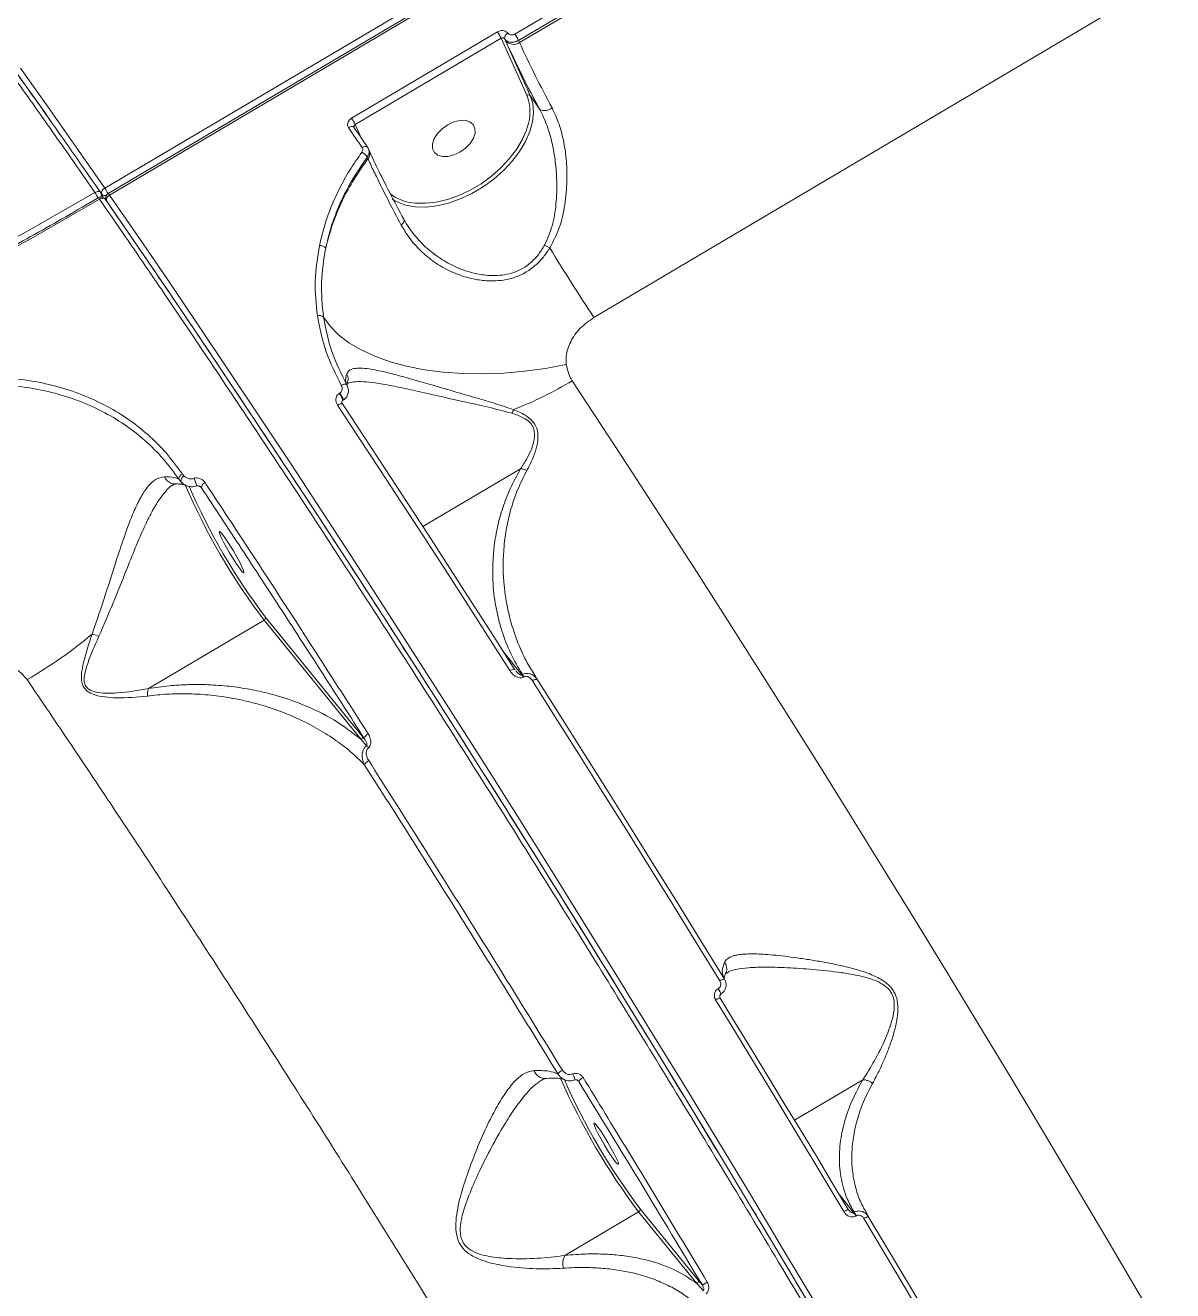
# Model space of a CAD drawing. Header units: millimetres. Extents: x -8607 to 7621, y -5747 to 4382.
# Drawn here: x 4028.6 to 4244.5, y 276.6 to 514.7 of the extents above; entities that cross this region are included whole.
import ezdxf

# ---------------------------------------------------------------- set-up
doc = ezdxf.new("R2010")
doc.units = ezdxf.units.MM
doc.layers.add('DIKOM_ОБЪЕКТ', color=7, linetype='Continuous')

msp = doc.modelspace()

# ---------------------------------------------------------------- linework, layer by layer
at = {"layer": 'DIKOM_ОБЪЕКТ', "color": 7, "linetype": 'Continuous', "lineweight": 15}
for p, q in [((4043.582, 484.021), (4458.451, 729.523)), ((4459.093, 728.521), (4044.224, 483.018)), ((4459.346, 728.231), (4044.477, 482.728)), ((4435.601, 637.238), (4135.593, 459.705)), ((4120.724, 513.021), (4191.869, 555.122)), ((4192.554, 553.932), (4121.409, 511.831)), ((4121.579, 511.454), (4192.724, 553.555)), ((4090.01, 497.191), (4117.439, 513.423)), ((4118.127, 512.229), (4090.697, 495.998)), ((4122.948, 501.51), (4118.127, 512.229)), ((4118.792, 512.129), (4118.972, 511.729)), ((4118.972, 511.729), (4123.6, 501.441)), ((4121.409, 511.831), (4121.579, 511.454)), ((4125.407, 498.829), (4123.6, 501.441)), ((4090.506, 495.39), (4090.475, 495.446)), ((4090.697, 495.998), (4091.865, 493.401)), ((4093.339, 491.09), (4093.187, 491.428)), ((4093.086, 489.578), (4092.944, 489.893)), ((4042.983, 482.94), (4042.859, 483.12)), ((4043.238, 482.284), (4042.889, 483.059)), ((4043.285, 482.269), (4042.983, 482.94)), ((4043.691, 481.929), (4043.726, 481.867)), ((4087.69, 445.426), (4087.765, 445.47)), ((4088.358, 444.11), (4088.383, 444.102)), ((4088.383, 444.102), (4088.458, 444.146)), ((4121.775, 431.208), (4103.418, 420.345)), ((4057.909, 428.756), (4057.485, 429.307)), ((4058.176, 430.244), (4058.465, 429.898)), ((4060.922, 428.02), (4060.914, 428.035)), ((4061.752, 427.668), (4061.324, 427.977)), ((4051.823, 389.899), (4073.537, 402.749)), ((4091.789, 380.308), (4073.537, 402.749)), ((4073.767, 403.384), (4092.018, 380.943)), ((4118.603, 396.765), (4122.032, 392.453)), ((4122.032, 392.453), (4122.137, 392.515)), ((4122.422, 392.103), (4122.317, 392.041)), ((4124.516, 392.281), (4124.704, 391.967)), ((4092.018, 380.943), (4092.383, 380.494)), ((4160.493, 336.357), (4160.268, 336.223)), ((4158.936, 333.417), (4158.964, 333.434)), ((4159.46, 332.36), (4159.488, 332.377)), ((4132.031, 316.247), (4132.014, 316.259)), ((4132.725, 315.979), (4132.349, 316.251)), ((4186.171, 316.269), (4173.326, 308.668)), ((4181.836, 294.545), (4184.429, 291.291)), ((4130.102, 283.218), (4143.999, 291.441)), ((4154.966, 277.956), (4143.999, 291.441)), ((4144.228, 292.075), (4155.196, 278.59)), ((4184.429, 291.291), (4184.518, 291.343)), ((4184.952, 290.689), (4184.864, 290.637)), ((4186.974, 290.991), (4187.189, 290.58)), ((4155.196, 278.59), (4155.985, 277.617))]:
    msp.add_line(p, q, dxfattribs=at)
at = {"layer": 'DIKOM_ОБЪЕКТ', "color": 7, "linetype": 'Continuous', "lineweight": 15, "flags": 128}
for points in [[(4033.184, 496.971), (4032.334, 498.177), (4027.157, 505.476)], [(4027.718, 506.61), (4032.907, 499.294), (4038.197, 491.762), (4043.582, 484.021)], [(4123.6, 501.441), (4124.074, 499.941), (4124.222, 498.288), (4124.04, 496.519), (4123.533, 494.672), (4122.711, 492.79), (4121.592, 490.914), (4120.203, 489.086), (4118.574, 487.347), (4116.741, 485.737), (4114.745, 484.289), (4112.631, 483.039), (4110.446, 482.012), (4108.24, 481.232), (4106.06, 480.717), (4103.956, 480.478), (4101.975, 480.52), (4100.161, 480.842), (4098.555, 481.438), (4097.641, 481.964)], [(4090.475, 495.446), (4090.443, 495.487), (4090.349, 495.561), (4090.228, 495.609), (4090.085, 495.628), (4089.926, 495.619), (4089.755, 495.582), (4089.581, 495.518), (4089.409, 495.43)], [(4091.985, 491.657), (4091.662, 492.131), (4091.339, 492.604), (4091.017, 493.077), (4090.694, 493.548), (4090.373, 494.02), (4090.051, 494.49), (4089.73, 494.96), (4089.409, 495.43)], [(4090.506, 495.39), (4090.826, 494.922), (4091.147, 494.453), (4091.467, 493.984), (4091.789, 493.514), (4092.11, 493.043), (4092.432, 492.571), (4092.753, 492.099), (4093.076, 491.627)], [(4101.486, 481.28), (4101.979, 481.222), (4103.9, 481.182), (4105.94, 481.414), (4108.053, 481.913), (4110.193, 482.669), (4112.312, 483.665), (4114.362, 484.878), (4116.297, 486.281), (4118.074, 487.843), (4119.654, 489.529), (4121.002, 491.302), (4122.086, 493.121), (4122.883, 494.946), (4123.051, 495.449)], [(4108.076, 495.967), (4107.037, 495.219), (4106.175, 494.324), (4105.561, 493.354), (4105.244, 492.386), (4105.251, 491.501), (4105.58, 490.768), (4106.206, 490.249), (4107.076, 489.984), (4108.122, 489.995), (4109.257, 490.282), (4110.391, 490.821), (4111.431, 491.568), (4112.293, 492.463), (4112.907, 493.434), (4113.223, 494.401), (4113.216, 495.287), (4112.887, 496.019), (4112.262, 496.539), (4111.391, 496.804), (4110.345, 496.792), (4109.21, 496.505), (4108.076, 495.967)], [(4093.076, 491.627), (4093.014, 491.722), (4092.921, 491.794), (4092.801, 491.84), (4092.659, 491.858), (4092.5, 491.848), (4092.33, 491.81), (4092.156, 491.746), (4091.985, 491.657)], [(4041.719, 483.223), (4041.891, 483.31), (4042.067, 483.373), (4042.239, 483.407), (4042.401, 483.413), (4042.546, 483.389), (4042.67, 483.337), (4042.767, 483.258), (4042.799, 483.218)], [(3745.3, 402.263), (3760.124, 402.476), (3774.937, 403.061), (3789.731, 404.02), (3804.494, 405.352), (3819.218, 407.055), (3833.894, 409.129), (3848.51, 411.572), (3863.058, 414.383), (3877.528, 417.56), (3891.911, 421.1), (3906.198, 425.002), (3920.378, 429.263), (3934.442, 433.88), (3948.383, 438.85), (3962.189, 444.17), (3975.853, 449.836), (3989.364, 455.844), (4002.716, 462.192), (4015.898, 468.873), (4028.902, 475.885), (4041.719, 483.223)], [(4042.613, 481.931), (4029.757, 474.571), (4016.714, 467.538), (4003.492, 460.836), (3990.101, 454.47), (3976.548, 448.443), (3962.843, 442.76), (3948.995, 437.424), (3935.013, 432.439), (3920.906, 427.808), (3906.683, 423.534), (3892.354, 419.621), (3877.927, 416.07), (3863.413, 412.883), (3848.821, 410.064), (3834.161, 407.613), (3819.441, 405.533), (3804.673, 403.825), (3789.865, 402.489), (3775.027, 401.527), (3760.168, 400.94), (3745.3, 400.727)], [(4042.613, 481.931), (4042.785, 482.019), (4042.961, 482.081), (4043.132, 482.116), (4043.294, 482.122), (4043.439, 482.098), (4043.563, 482.047), (4043.66, 481.968), (4043.691, 481.929)], [(4176.603, 273.213), (4170.374, 283.641), (4164.129, 294.035), (4157.872, 304.385), (4151.61, 314.684), (4145.348, 324.922), (4139.09, 335.091), (4132.843, 345.182), (4126.611, 355.187), (4120.4, 365.097), (4114.215, 374.904), (4108.061, 384.6), (4101.943, 394.176), (4095.867, 403.624), (4089.837, 412.938), (4083.859, 422.107), (4077.938, 431.126), (4072.078, 439.986), (4066.285, 448.68), (4060.563, 457.201), (4054.918, 465.541), (4049.354, 473.693), (4043.876, 481.65)], [(4044.477, 482.728), (4049.968, 474.751), (4055.546, 466.58), (4061.204, 458.22), (4066.94, 449.679), (4072.746, 440.964), (4078.62, 432.083), (4084.556, 423.043), (4090.548, 413.851), (4096.592, 404.516), (4102.683, 395.044), (4108.815, 385.445), (4114.984, 375.727), (4121.184, 365.896), (4127.41, 355.962), (4133.657, 345.934), (4139.919, 335.819), (4146.191, 325.625), (4152.468, 315.363), (4158.745, 305.04), (4165.017, 294.664), (4171.277, 284.246), (4177.521, 273.793)], [(4099.347, 477.079), (4099.516, 477.243), (4099.658, 477.406), (4099.77, 477.565), (4099.849, 477.716), (4099.895, 477.856), (4099.905, 477.983), (4099.881, 478.094), (4099.821, 478.188)], [(4084.72, 459.779), (4085.954, 458.045), (4087.552, 456.425), (4089.5, 454.934), (4091.778, 453.586), (4094.364, 452.396), (4097.231, 451.375), (4100.353, 450.532), (4103.698, 449.878), (4107.232, 449.417), (4110.922, 449.154), (4114.73, 449.092), (4118.62, 449.232), (4122.552, 449.572), (4126.488, 450.109), (4130.389, 450.837)], [(4131.512, 447.772), (4137.16, 439.199), (4142.866, 430.47), (4148.627, 421.593), (4154.437, 412.578), (4160.289, 403.432), (4166.179, 394.164), (4172.102, 384.782), (4178.051, 375.296), (4184.022, 365.713), (4190.008, 356.043), (4196.004, 346.296), (4202.005, 336.479), (4208.004, 326.603), (4213.997, 316.675), (4219.978, 306.707), (4225.941, 296.706), (4231.881, 286.682), (4237.791, 276.645), (4243.668, 266.604)], [(4089.108, 447.006), (4089.046, 447.078), (4088.957, 447.13), (4088.841, 447.16), (4088.705, 447.168), (4088.553, 447.153), (4088.389, 447.115), (4088.221, 447.057), (4088.052, 446.979)], [(4087.358, 443.223), (4087.529, 443.313), (4087.7, 443.382), (4087.865, 443.428), (4088.018, 443.447), (4088.152, 443.441), (4088.262, 443.408), (4088.345, 443.351), (4088.397, 443.271)], [(4119.773, 393.257), (4115.646, 399.719), (4111.538, 406.125), (4107.449, 412.47), (4103.382, 418.754), (4099.338, 424.974), (4095.318, 431.127), (4091.324, 437.211), (4087.358, 443.223)], [(4088.397, 443.271), (4092.354, 437.272), (4096.338, 431.203), (4100.348, 425.065), (4104.383, 418.86), (4108.44, 412.591), (4112.519, 406.26), (4116.617, 399.87), (4120.734, 393.423)], [(4065.116, 419.339), (4065.209, 418.965), (4065.484, 418.314), (4065.916, 417.438), (4066.47, 416.408), (4067.103, 415.308), (4067.763, 414.227), (4068.396, 413.252), (4068.951, 412.463), (4069.383, 411.922), (4069.657, 411.675), (4069.751, 411.741), (4069.657, 412.115), (4069.383, 412.766), (4068.951, 413.642), (4068.396, 414.672), (4067.763, 415.772), (4067.103, 416.853), (4066.47, 417.828), (4065.916, 418.617), (4065.484, 419.158), (4065.209, 419.405), (4065.116, 419.339)], [(4120.734, 393.423), (4120.697, 393.48), (4120.629, 393.515), (4120.532, 393.527), (4120.409, 393.516), (4120.267, 393.481), (4120.109, 393.425), (4119.942, 393.35), (4119.773, 393.257)], [(4124.959, 391.54), (4124.914, 391.585), (4124.841, 391.611), (4124.743, 391.616), (4124.622, 391.599), (4124.484, 391.562), (4124.332, 391.505), (4124.173, 391.431), (4124.012, 391.343)], [(4159.276, 334.881), (4154.839, 342.094), (4150.406, 349.268), (4145.98, 356.401), (4141.562, 363.49), (4137.155, 370.531), (4132.759, 377.523), (4128.378, 384.461), (4124.012, 391.343)], [(4124.959, 391.54), (4129.315, 384.673), (4133.687, 377.75), (4138.073, 370.774), (4142.471, 363.748), (4146.879, 356.675), (4151.295, 349.558), (4155.718, 342.399), (4160.145, 335.203)], [(4159.349, 331.618), (4159.331, 331.646), (4159.28, 331.653), (4159.198, 331.64), (4159.09, 331.606), (4158.958, 331.553), (4158.809, 331.483), (4158.648, 331.399), (4158.48, 331.304)], [(4182.624, 291.469), (4179.613, 296.487), (4176.599, 301.495), (4173.582, 306.494), (4170.563, 311.482), (4167.543, 316.458), (4164.522, 321.421), (4161.501, 326.37), (4158.48, 331.304)], [(4159.349, 331.618), (4162.363, 326.695), (4165.377, 321.758), (4168.391, 316.807), (4171.403, 311.843), (4174.415, 306.867), (4177.425, 301.88), (4180.432, 296.883), (4183.436, 291.877)], [(4135.577, 308.03), (4135.671, 307.657), (4135.945, 307.005), (4136.377, 306.129), (4136.932, 305.1), (4137.565, 304), (4138.224, 302.919), (4138.857, 301.944), (4139.412, 301.154), (4139.844, 300.614), (4140.118, 300.367), (4140.212, 300.433), (4140.118, 300.806), (4139.844, 301.458), (4139.412, 302.333), (4138.857, 303.363), (4138.224, 304.463), (4137.565, 305.544), (4136.932, 306.519), (4136.377, 307.309), (4135.945, 307.849), (4135.671, 308.096), (4135.577, 308.03)], [(4187.189, 290.58), (4192.818, 281.147), (4198.43, 271.694), (4204.019, 262.227), (4209.583, 252.753), (4215.117, 243.279), (4220.618, 233.81), (4226.081, 224.354), (4231.504, 214.917)], [(4230.793, 214.329), (4225.358, 223.787), (4219.882, 233.264), (4214.369, 242.754), (4208.823, 252.249), (4203.247, 261.744), (4197.645, 271.232), (4192.021, 280.706), (4186.379, 290.16)]]:
    msp.add_lwpolyline(points, dxfattribs=at)
at = {"layer": 'DIKOM_ОБЪЕКТ', "color": 7, "linetype": 'Continuous', "lineweight": 15}
for centre, radius, start, end in [((4109.907, 508.289), 9.115, 25.61102, 34.28054), ((4119.789, 512.253), 1.004, 112.18419, 187.10548), ((4113.189, 507.891), 9.117, 25.61141, 34.24906), ((4120.431, 513.06), 1.975, 222.38528, 305.56126), ((4318.927, 603.418), 219.974, 204.63371, 208.38936), ((4312.012, 598.777), 209.5, 204.63371, 208.38936), ((4123.235, 501.108), 0.494, 42.38528, 125.56126), ((4114.923, 498.342), 8.627, 340.40456, 21.53787), ((4126.285, 500.845), 2.199, 246.46248, 310.30823), ((4082.478, 492.058), 9.115, 25.61102, 34.28054), ((4090.972, 488.646), 2.333, 32.3117, 65.87343), ((4091.967, 490.543), 1.477, 319.23546, 21.7646), ((4043.966, 483.102), 0.996, 112.65867, 189.34122), ((4035.504, 478.511), 9.778, 27.31691, 34.29444), ((4033.597, 477.706), 9.819, 27.20189, 34.18481), ((4042.869, 481.36), 1, 105.27627, 120.51749), ((4041.919, 481.583), 0.777, 26.63406, 55.29942), ((4042.869, 481.36), 1, 34.67051, 105.27627), ((4041.977, 482.648), 1, 24.22821, 34.71027), ((4042.207, 482.788), 0.734, 324.04351, 21.67412), ((4043.658, 483.493), 0.872, 219.31958, 283.3597), ((4044.733, 482.158), 1, 120.61533, 204.21783), ((4044.86, 481.808), 0.997, 112.60063, 189.08763), ((4043.874, 482.458), 0.66, 24.11737, 58.04567), ((4102.37, 489.471), 8.239, 231.46453, 263.84113), ((4084.006, 471.81), 1.458, 39.59826, 91.61903), ((4121.353, 462.836), 11.6, 59.17379, 64.69793), ((4448.371, 667.066), 375.271, 211.17649, 213.54293), ((4083.94, 458.967), 1.127, 46.13068, 109.60221), ((4092.84, 512.792), 75.651, 291.40893, 300.74316), ((4084.318, 442.817), 4.263, 17.54036, 37.72687), ((4084.393, 442.862), 4.263, 17.54036, 37.72687), ((4130.195, 437.753), 10.775, 154.68396, 158.60619), ((4058.629, 429.186), 1.15, 113.20394, 173.9601), ((4059.073, 428.896), 1.172, 121.24607, 186.86251), ((4059.683, 430.293), 2.347, 220.91747, 247.695), ((4032.002, 417.435), 30.797, 20.10356, 22.8929), ((4062.813, 427.647), 1.062, 110.90669, 178.88669), ((4169.679, 475.702), 120.687, 203.15787, 217.19148), ((4168.353, 474.984), 118.63, 203.36068, 217.12505), ((4073.308, 403.191), 0.498, 297.41345, 22.80667), ((3988.822, 461.983), 81.04, 299.69266, 310.25915), ((4035.126, 379.949), 21.082, 69.62157, 73.27247), ((4117.935, 389.313), 5.162, 31.90673, 37.46593), ((4118.04, 389.375), 5.162, 31.90673, 37.46593), ((4091.56, 380.75), 0.498, 297.41356, 22.80558), ((4093.577, 380.204), 1.229, 111.07424, 166.33303), ((4090.678, 376.647), 3.26, 39.96501, 49.10333), ((4093.764, 375.053), 1.387, 113.16655, 160.77079), ((4156.4, 331.503), 3.177, 15.65963, 37.05566), ((4156.444, 331.528), 3.16, 15.58413, 37.10001), ((4160.145, 333.868), 1.335, 89.99356, 130.61587), ((4130.638, 316.033), 2.276, 115.61233, 143.2722), ((4127.537, 315.325), 4.587, 11.59079, 26.4843), ((4134.437, 314.774), 2.094, 114.45324, 144.85909), ((4243.914, 366.807), 125.153, 203.75423, 217.02706), ((4240.203, 364.569), 120.277, 203.59701, 217.06529), ((4143.769, 291.883), 0.498, 297.41345, 22.80667), ((4184.56, 288.684), 3.391, 109.34142, 124.80622), ((4179.102, 287.279), 6.669, 30.22715, 36.98134), ((4179.19, 287.332), 6.669, 30.22715, 36.98134), ((4188.588, 286.896), 3.94, 110.79518, 124.0871), ((4154.737, 278.397), 0.498, 297.41356, 22.80558), ((4159.329, 273.642), 5.195, 118.07802, 130.07221)]:
    msp.add_arc(centre, radius, start, end, dxfattribs=at)
for points, knots in [([(4041.719, 483.223), (4039.691, 486.142), (4035.096, 492.755), (4028.131, 502.63), (4020.824, 512.85), (4013.723, 522.624), (4006.796, 531.997), (4000.072, 540.926), (3993.561, 549.392), (3987.316, 557.32), (3981.431, 564.597), (3975.91, 571.221), (3970.746, 577.212), (3965.878, 582.64), (3961.289, 587.521), (3957.002, 591.824), (3953.028, 595.529), (3949.403, 598.599), (3946.181, 600.988), (3943.352, 602.721), (3940.922, 603.795), (3939.006, 604.278), (3938.064, 604.123), (3937.674, 604.059)], [0, 0, 0, 0, 0.0379671, 0.086011, 0.1341373, 0.1825144, 0.2309756, 0.2804033, 0.3299208, 0.3797115, 0.4295941, 0.477638, 0.5257643, 0.5741413, 0.6226026, 0.6720303, 0.7215478, 0.7713385, 0.8212211, 0.8692644, 0.9173902, 0.9657666, 1, 1, 1, 1]), ([(3951.869, 597.27), (3951.871, 597.269), (3953.32, 596.167), (3956.801, 592.93), (3962.334, 587.503), (3968.536, 580.858), (3975.28, 573.202), (3982.117, 565.048), (3988.912, 556.639), (3995.551, 548.19), (4002.511, 539.111), (4009.861, 529.311), (4017.601, 518.778), (4025.733, 507.5), (4034.123, 495.677), (4039.931, 487.328), (4042.834, 483.156)], [0, 0, 0, 0, 0.0000867, 0.0864429, 0.1729373, 0.2594317, 0.3457879, 0.4318727, 0.5016269, 0.5714531, 0.6412794, 0.7110335, 0.7832351, 0.8555168, 0.9277984, 1, 1, 1, 1]), ([(4117.439, 513.423), (4117.537, 513.474), (4117.784, 513.603), (4118.227, 513.698), (4118.709, 513.665), (4119.136, 513.496), (4119.318, 513.287), (4119.41, 513.183)], [0, 0, 0, 0, 0.1406201, 0.3550994, 0.5698681, 0.7848826, 1, 1, 1, 1]), ([(4118.792, 512.129), (4118.761, 512.166), (4118.698, 512.24), (4118.553, 512.303), (4118.391, 512.318), (4118.242, 512.289), (4118.159, 512.246), (4118.127, 512.229)], [0, 0, 0, 0, 0.2154741, 0.4306477, 0.6453485, 0.8595852, 1, 1, 1, 1]), ([(4121.409, 511.831), (4121.279, 511.763), (4120.95, 511.591), (4120.36, 511.463), (4119.721, 511.502), (4119.154, 511.72), (4118.913, 511.993), (4118.792, 512.129)], [0, 0, 0, 0, 0.1407273, 0.3554498, 0.5702908, 0.7851571, 1, 1, 1, 1]), ([(4119.41, 513.183), (4119.471, 513.113), (4119.592, 512.974), (4119.877, 512.861), (4120.199, 512.839), (4120.494, 512.901), (4120.659, 512.987), (4120.724, 513.021)], [0, 0, 0, 0, 0.2151387, 0.4301737, 0.6449794, 0.8594762, 1, 1, 1, 1]), ([(4126.311, 473.323), (4126.833, 474.505), (4127.923, 476.973), (4128.531, 481.122), (4128.669, 485.175), (4128.379, 489.005), (4127.775, 492.466), (4126.842, 495.831), (4125.89, 497.82), (4125.407, 498.829)], [0, 0, 0, 0, 0.1463761, 0.3054972, 0.4689915, 0.6008956, 0.7350963, 0.8657016, 1, 1, 1, 1]), ([(4127.708, 499.168), (4128.181, 498.153), (4129.129, 496.121), (4129.986, 492.668), (4130.468, 489.079), (4130.57, 485.132), (4130.196, 480.918), (4129.259, 476.592), (4127.936, 474.032), (4127.297, 472.797)], [0, 0, 0, 0, 0.1316586, 0.2634888, 0.3951402, 0.5268756, 0.688298, 0.8495356, 1, 1, 1, 1]), ([(4089.409, 495.43), (4089.364, 495.508), (4089.253, 495.703), (4089.214, 496.076), (4089.331, 496.502), (4089.599, 496.902), (4089.873, 497.095), (4090.01, 497.191)], [0, 0, 0, 0, 0.1418471, 0.3567284, 0.5713333, 0.7857186, 1, 1, 1, 1]), ([(4090.697, 495.998), (4090.652, 495.965), (4090.561, 495.9), (4090.473, 495.763), (4090.437, 495.617), (4090.446, 495.506), (4090.474, 495.454), (4090.479, 495.445)], [0, 0, 0, 0, 0.23554021, 0.47131891, 0.70755883, 0.94435302, 1, 1, 1, 1]), ([(4083.965, 473.267), (4084.247, 474.473), (4084.809, 476.881), (4086.08, 480.441), (4087.67, 483.958), (4089.59, 487.43), (4091.146, 489.658), (4091.926, 490.775)], [0, 0, 0, 0, 0.1978344, 0.3948167, 0.593168, 0.7958375, 1, 1, 1, 1]), ([(4091.926, 490.775), (4091.98, 490.865), (4092.087, 491.044), (4092.115, 491.335), (4092.06, 491.538), (4091.998, 491.636), (4091.985, 491.657)], [0, 0, 0, 0, 0.30569252, 0.61161328, 0.91802261, 1, 1, 1, 1]), ([(4093.173, 491.423), (4093.226, 491.282), (4093.341, 490.972), (4093.266, 490.422), (4093.052, 490.07), (4092.944, 489.893)], [0, 0, 0, 0, 0.2967827, 0.6483244, 1, 1, 1, 1]), ([(4093.076, 491.627), (4093.104, 491.587), (4093.149, 491.525), (4093.167, 491.451), (4093.173, 491.423)], [0, 0, 0, 0, 0.6310128, 1, 1, 1, 1]), ([(4093.229, 491.285), (4093.482, 490.729), (4093.99, 489.615), (4095.229, 487.027), (4097.078, 483.325), (4098.898, 479.917), (4099.821, 478.188)], [0, 0, 0, 0, 0.1531199, 0.3071268, 0.6485468, 1, 1, 1, 1]), ([(4092.944, 489.893), (4091.508, 487.75), (4089.334, 484.507), (4087.254, 479.876), (4085.968, 476.324), (4085.406, 473.921), (4085.129, 472.739)], [0, 0, 0, 0, 0.3951692, 0.5979227, 0.8021689, 1, 1, 1, 1]), ([(4085.129, 472.739), (4085.526, 474.25), (4086.324, 477.289), (4088.179, 481.633), (4090.398, 485.766), (4092.187, 488.303), (4093.086, 489.578)], [0, 0, 0, 0, 0.2598499, 0.5228404, 0.7602266, 1, 1, 1, 1]), ([(4099.347, 477.079), (4098.496, 478.683), (4096.768, 481.938), (4095.089, 485.31), (4094.035, 487.514), (4093.514, 488.632), (4093.213, 489.298), (4093.086, 489.578)], [0, 0, 0, 0, 0.3414674, 0.6929352, 0.8053024, 0.9180193, 1, 1, 1, 1]), ([(4042.361, 482.221), (4040.32, 481.028), (4034.399, 477.567), (4024.474, 472.042), (4012.541, 465.739), (4000.46, 459.715), (3988.241, 453.969), (3975.889, 448.506), (3963.41, 443.328), (3950.813, 438.439), (3938.102, 433.84), (3925.287, 429.534), (3912.373, 425.524), (3899.367, 421.811), (3886.278, 418.399), (3873.11, 415.288), (3859.873, 412.48), (3846.573, 409.978), (3833.217, 407.781), (3819.813, 405.892), (3806.368, 404.311), (3792.889, 403.04), (3779.383, 402.078), (3765.858, 401.431), (3754.494, 401.135), (3747.64, 401.099), (3745.299, 401.087)], [0, 0, 0, 0, 0.0228183, 0.0662121, 0.1096067, 0.1530012, 0.1963957, 0.2397902, 0.2831846, 0.326579, 0.3699734, 0.4133678, 0.4567621, 0.5001564, 0.5435507, 0.586945, 0.6303392, 0.6737335, 0.7171277, 0.7605219, 0.8039161, 0.8473103, 0.8907045, 0.9340987, 0.9774928, 1, 1, 1, 1]), ([(4366.638, -112.152), (4366.609, -111.312), (4366.534, -109.106), (4365.893, -104.69), (4364.62, -98.86), (4362.82, -92.291), (4360.625, -85.303), (4358.035, -77.805), (4355.136, -69.97), (4351.632, -61.002), (4347.439, -50.781), (4342.55, -39.378), (4337.296, -27.552), (4331.891, -15.739), (4326.248, -3.708), (4320.481, 8.331), (4314.004, 21.6), (4306.755, 36.173), (4298.81, 51.85), (4290.691, 67.604), (4282.687, 82.909), (4274.627, 98.116), (4266.642, 113.003), (4258.041, 128.857), (4248.803, 145.69), (4239.078, 163.198), (4229.4, 180.43), (4220.081, 196.851), (4210.895, 212.883), (4201.967, 228.323), (4192.249, 244.982), (4181.733, 262.834), (4170.62, 281.497), (4159.748, 299.566), (4149.445, 316.52), (4139.443, 332.821), (4129.861, 348.291), (4119.732, 364.494), (4109.086, 381.345), (4098.159, 398.439), (4087.655, 414.681), (4077.868, 429.637), (4068.52, 443.755), (4059.713, 456.9), (4051.047, 469.689), (4045.461, 477.797), (4042.613, 481.931)], [0, 0, 0, 0, 0.0156509, 0.0410528, 0.0664547, 0.0899044, 0.1133542, 0.1348277, 0.1563011, 0.1771003, 0.2025022, 0.227904, 0.2513538, 0.2748036, 0.2962771, 0.3177505, 0.3385497, 0.3639515, 0.3893534, 0.4128032, 0.436253, 0.4577264, 0.4791999, 0.4999991, 0.5244807, 0.5489623, 0.5715463, 0.5941304, 0.614795, 0.6354597, 0.6554668, 0.6808687, 0.7062706, 0.7297205, 0.7531703, 0.7746438, 0.7961173, 0.8169165, 0.8423185, 0.8677204, 0.8911702, 0.9146201, 0.9360936, 0.9575671, 0.9783663, 1, 1, 1, 1]), ([(4043.726, 481.867), (4046.567, 477.742), (4052.933, 468.502), (4063.171, 453.363), (4074.389, 436.534), (4085.872, 419.059), (4097.557, 401.036), (4109.392, 382.544), (4121.342, 363.637), (4133.388, 344.34), (4145.509, 324.691), (4157.667, 304.755), (4169.804, 284.625), (4181.864, 264.395), (4193.662, 244.375), (4205.18, 224.603), (4216.411, 205.105), (4227.467, 185.689), (4238.303, 166.438), (4248.87, 147.437), (4259.266, 128.503), (4269.456, 109.686), (4279.413, 91.028), (4288.984, 72.818), (4298.123, 55.139), (4306.788, 38.074), (4314.948, 21.683), (4322.578, 6.007), (4329.677, -8.942), (4336.226, -23.125), (4342.197, -36.477), (4347.56, -48.934), (4351.994, -59.72), (4355.615, -69), (4358.555, -76.973), (4361.065, -84.28), (4363.18, -91.012), (4364.804, -97.009), (4365.737, -100.829), (4365.989, -102.409), (4365.995, -102.451)], [0, 0, 0, 0, 0.0226412, 0.0507262, 0.0788997, 0.1071183, 0.1353369, 0.1635104, 0.1915954, 0.2196804, 0.2478539, 0.2760725, 0.3042911, 0.3324646, 0.3605496, 0.3875994, 0.4147283, 0.4418974, 0.4690665, 0.4961954, 0.5232452, 0.5513301, 0.5795036, 0.6077221, 0.6359406, 0.6641141, 0.692199, 0.7202839, 0.7484574, 0.7766759, 0.8048944, 0.8330679, 0.8611528, 0.8839097, 0.9066901, 0.9294705, 0.9522274, 0.9757827, 0.9993641, 1, 1, 1, 1]), ([(4127.297, 472.797), (4126.906, 472.207), (4126.115, 471.015), (4124.626, 469.478), (4122.884, 468.199), (4120.422, 467.037), (4117.485, 466.493), (4114.31, 466.636), (4111.305, 467.273), (4108.213, 468.484), (4105.213, 470.289), (4102.569, 472.565), (4100.63, 474.869), (4099.699, 476.472), (4099.347, 477.079)], [0, 0, 0, 0, 0.0603688, 0.1220455, 0.1825855, 0.245203, 0.3548646, 0.4358129, 0.5191047, 0.6213418, 0.7266004, 0.8297211, 0.9355795, 1, 1, 1, 1]), ([(4101.036, 476.299), (4100.679, 476.781), (4100.246, 477.366), (4099.94, 478.018), (4099.886, 478.133)], [0, 0, 0, 0, 0.8239124, 1, 1, 1, 1]), ([(4100.907, 476.43), (4101.582, 475.549), (4102.947, 473.763), (4105.519, 471.539), (4108.422, 469.692), (4111.362, 468.438), (4114.259, 467.718), (4117.261, 467.469), (4119.992, 467.893), (4122.207, 468.889), (4123.289, 469.658), (4124.31, 470.565), (4125.273, 471.611), (4125.962, 472.747), (4126.311, 473.323)], [0, 0, 0, 0, 0.1122619, 0.2273709, 0.3385145, 0.4525809, 0.5394165, 0.6284779, 0.7436393, 0.8022175, 0.8629122, 0.871644, 0.9349414, 1, 1, 1, 1]), ([(4083.562, 460.028), (4083.339, 462.197), (4082.888, 466.586), (4083.603, 471.023), (4083.965, 473.267)], [0, 0, 0, 0, 0.49417114, 1, 1, 1, 1]), ([(4085.129, 472.739), (4084.779, 470.593), (4084.069, 466.251), (4084.502, 461.953), (4084.72, 459.779)], [0, 0, 0, 0, 0.4941653, 1, 1, 1, 1]), ([(4088.052, 446.979), (4087.012, 449.038), (4084.904, 453.208), (4084.013, 457.736), (4083.562, 460.028)], [0, 0, 0, 0, 0.4937919, 1, 1, 1, 1]), ([(4084.72, 459.779), (4085.147, 457.59), (4086.01, 453.157), (4088.067, 449.074), (4089.108, 447.006)], [0, 0, 0, 0, 0.4937368, 1, 1, 1, 1]), ([(4135.593, 459.705), (4134.685, 459.07), (4132.887, 457.813), (4131.09, 455.217), (4130.301, 452.798), (4130.366, 451.353), (4130.389, 450.837)], [0, 0, 0, 0, 0.2885643, 0.5716288, 0.8470383, 1, 1, 1, 1]), ([(4089.079, 449.083), (4089.209, 449.313), (4089.474, 449.779), (4090.376, 450.118), (4091.645, 450.214), (4093.346, 450.053), (4095.477, 449.649), (4098.126, 448.998), (4101.238, 448.134), (4104.935, 447.054), (4109.093, 445.83), (4113.227, 444.623), (4117.067, 443.513), (4119.32, 442.747), (4120.454, 442.361)], [0, 0, 0, 0, 0.0668895, 0.1355745, 0.2055398, 0.2771148, 0.3560569, 0.436729, 0.5280166, 0.6212586, 0.7279987, 0.8370993, 0.9179829, 1, 1, 1, 1]), ([(4130.389, 450.837), (4130.585, 449.951), (4130.801, 448.972), (4131.351, 448.022), (4131.457, 447.858), (4131.512, 447.772)], [0, 0, 0, 0, 0.8217569, 0.9078664, 1, 1, 1, 1]), ([(4010.95, 447.649), (4013.153, 447.951), (4017.215, 448.507), (4023.097, 448.524), (4028.523, 448.045), (4033.768, 447.022), (4038.762, 445.454), (4043.456, 443.372), (4047.81, 440.794), (4051.744, 437.718), (4055.274, 434.23), (4057.21, 431.571), (4058.176, 430.244)], [0, 0, 0, 0, 0.1166812, 0.2150846, 0.3137979, 0.4122009, 0.510061, 0.6082268, 0.7060845, 0.8039539, 0.9021323, 1, 1, 1, 1]), ([(4089.108, 447.006), (4089, 447.295), (4088.782, 447.875), (4088.979, 448.679), (4089.079, 449.083)], [0, 0, 0, 0, 0.4973177, 1, 1, 1, 1]), ([(4120.162, 441.684), (4118.696, 442.068), (4115.729, 442.845), (4111.132, 443.838), (4106.501, 444.892), (4102.19, 445.874), (4098.335, 446.714), (4095.231, 447.296), (4092.673, 447.624), (4090.828, 447.651), (4089.601, 447.485), (4089.185, 447.202), (4089.035, 447.1)], [0, 0, 0, 0, 0.1145466, 0.2317418, 0.3553897, 0.4817915, 0.5895533, 0.6999753, 0.7894289, 0.8811963, 0.9571135, 1, 1, 1, 1]), ([(4089.251, 447.533), (4089.298, 447.714), (4089.399, 448.105), (4089.299, 448.624), (4089.158, 448.946), (4089.091, 449.062), (4089.079, 449.083)], [0, 0, 0, 0, 0.3493166, 0.754366, 0.9549513, 1, 1, 1, 1]), ([(4057.485, 429.307), (4056.54, 430.606), (4054.646, 433.206), (4051.189, 436.617), (4047.336, 439.625), (4043.071, 442.144), (4038.471, 444.177), (4033.577, 445.706), (4028.435, 446.703), (4023.115, 447.166), (4017.348, 447.142), (4013.366, 446.594), (4011.205, 446.296)], [0, 0, 0, 0, 0.0977724, 0.195857, 0.2936314, 0.3914579, 0.4895939, 0.587424, 0.6858965, 0.7846799, 0.8831543, 1, 1, 1, 1]), ([(4087.358, 443.223), (4087.271, 443.382), (4087.081, 443.725), (4087.01, 444.29), (4087.125, 444.795), (4087.354, 445.181), (4087.578, 445.344), (4087.69, 445.426)], [0, 0, 0, 0, 0.2267683, 0.4919805, 0.6959522, 0.8477263, 1, 1, 1, 1]), ([(4087.765, 445.47), (4087.818, 445.507), (4087.952, 445.598), (4088.119, 445.825), (4088.233, 446.165), (4088.231, 446.579), (4088.112, 446.845), (4088.052, 446.979)], [0, 0, 0, 0, 0.1033868, 0.26243228, 0.46115393, 0.7282036, 1, 1, 1, 1]), ([(4089.108, 447.006), (4089.213, 446.767), (4089.424, 446.289), (4089.41, 445.496), (4089.141, 444.79), (4088.757, 444.359), (4088.496, 444.194), (4088.433, 444.154)], [0, 0, 0, 0, 0.2421065, 0.4844742, 0.7176348, 0.9313699, 1, 1, 1, 1]), ([(4089.148, 446.936), (4089.15, 446.931), (4089.16, 446.907), (4089.127, 447.047), (4089.222, 447.371), (4089.269, 447.529)], [0, 0, 0, 0, 0.1122862, 0.5656469, 1, 1, 1, 1]), ([(4088.358, 444.11), (4088.34, 444.097), (4088.299, 444.07), (4088.237, 443.994), (4088.188, 443.867), (4088.19, 443.677), (4088.259, 443.467), (4088.352, 443.334), (4088.397, 443.271)], [0, 0, 0, 0, 0.0437279, 0.0954534, 0.2159355, 0.4187993, 0.7240504, 1, 1, 1, 1]), ([(4121.775, 431.208), (4122.205, 431.882), (4122.992, 433.113), (4123.937, 435.073), (4124.461, 436.897), (4124.438, 438.509), (4123.961, 439.46), (4123.308, 440.22), (4122.156, 441.028), (4120.897, 441.442), (4120.162, 441.684)], [0, 0, 0, 0, 0.19206793, 0.35118114, 0.50948954, 0.63443627, 0.71865026, 0.74209221, 0.84959807, 1, 1, 1, 1]), ([(4120.454, 442.361), (4121.213, 442.043), (4122.533, 441.49), (4124.086, 440.268), (4124.968, 438.765), (4125.152, 436.938), (4124.781, 434.992), (4124.033, 432.925), (4123.347, 431.626), (4122.978, 430.928)], [0, 0, 0, 0, 0.1507914, 0.2625455, 0.375833, 0.5043751, 0.6581128, 0.8160036, 1, 1, 1, 1]), ([(4122.137, 392.515), (4121.364, 393.825), (4119.819, 396.444), (4118.171, 400.754), (4117.026, 405.325), (4116.424, 410.644), (4116.601, 415.665), (4117.393, 420.28), (4118.375, 423.847), (4119.739, 427.492), (4121.099, 429.967), (4121.783, 431.211)], [0, 0, 0, 0, 0.1245763, 0.249156, 0.376417, 0.5036648, 0.6677219, 0.7510853, 0.8344262, 0.916783, 1, 1, 1, 1]), ([(4121.783, 431.211), (4121.782, 431.211), (4121.781, 431.211), (4121.778, 431.21), (4121.776, 431.209), (4121.775, 431.208)], [0, 0, 0, 0, 0.2900896, 0.6748987, 1, 1, 1, 1]), ([(4121.783, 431.211), (4121.976, 431.202), (4122.327, 431.185), (4122.743, 431.04), (4122.942, 430.945), (4122.978, 430.928)], [0, 0, 0, 0, 0.4994434, 0.9072949, 1, 1, 1, 1]), ([(4041.194, 400.139), (4041.918, 402.235), (4043.015, 405.407), (4044.382, 409.689), (4045.528, 413.302), (4046.796, 417.23), (4048.123, 420.991), (4049.429, 424.136), (4050.637, 426.463), (4051.86, 428.17), (4053.199, 429.444), (4054.213, 429.636), (4054.788, 429.745)], [0, 0, 0, 0, 0.158902, 0.2405205, 0.3228934, 0.4352741, 0.5505614, 0.6428565, 0.737653, 0.8155016, 0.8955098, 1, 1, 1, 1]), ([(4054.788, 429.745), (4055.42, 429.715), (4056.469, 429.665), (4057.196, 429.409), (4057.485, 429.307)], [0, 0, 0, 0, 0.6025843, 1, 1, 1, 1]), ([(4054.788, 429.745), (4054.807, 429.706), (4054.915, 429.487), (4055.214, 429.06), (4055.792, 428.615), (4056.381, 428.378), (4056.726, 428.409), (4056.815, 428.417)], [0, 0, 0, 0, 0.0490578, 0.2748261, 0.5841695, 0.8935118, 1, 1, 1, 1]), ([(4060.914, 428.035), (4060.745, 427.978), (4060.336, 427.84), (4059.583, 427.84), (4058.682, 428.099), (4058.18, 428.526), (4057.909, 428.756)], [0, 0, 0, 0, 0.1615998, 0.3913493, 0.6724107, 1, 1, 1, 1]), ([(4058.465, 429.898), (4058.642, 429.753), (4058.963, 429.49), (4059.534, 429.314), (4060.011, 429.3), (4060.269, 429.382), (4060.373, 429.415)], [0, 0, 0, 0, 0.3467093, 0.6312456, 0.8513066, 1, 1, 1, 1]), ([(4060.373, 429.415), (4060.419, 429.432), (4060.598, 429.497), (4060.965, 429.536), (4061.482, 429.438), (4062.027, 429.146), (4062.294, 428.814), (4062.434, 428.639)], [0, 0, 0, 0, 0.0579486, 0.2245, 0.4300547, 0.7004928, 1, 1, 1, 1]), ([(4062.434, 428.639), (4062.756, 428.152), (4064.363, 425.72), (4068.565, 419.341), (4075.096, 409.355), (4083.707, 396.079), (4089.761, 386.622), (4093.135, 381.351)], [0, 0, 0, 0, 0.0321573, 0.1607921, 0.4182836, 0.6757752, 1, 1, 1, 1]), ([(4122.978, 430.928), (4122.362, 429.709), (4121.122, 427.256), (4119.928, 423.657), (4119.1, 420.128), (4118.475, 415.512), (4118.466, 410.476), (4119.175, 405.486), (4120.175, 401.532), (4121.429, 398.052), (4122.853, 394.949), (4124.012, 393.09), (4124.516, 392.281)], [0, 0, 0, 0, 0.0821753, 0.1653337, 0.2475836, 0.3302656, 0.4979528, 0.6246327, 0.723556, 0.8227756, 0.9228952, 1, 1, 1, 1]), ([(4056.525, 428.204), (4056.456, 428.181), (4055.954, 428.013), (4055.047, 427.048), (4053.734, 425.412), (4052.38, 423.092), (4050.889, 420.044), (4049.308, 416.352), (4047.391, 411.579), (4045.165, 405.928), (4043.375, 401.803), (4042.467, 399.712)], [0, 0, 0, 0, 0.01312, 0.0961791, 0.1816234, 0.2821326, 0.3853542, 0.5099782, 0.6376829, 0.8162761, 1, 1, 1, 1]), ([(4056.472, 428.209), (4056.545, 428.25), (4056.742, 428.359), (4056.795, 428.37), (4056.867, 428.358), (4056.873, 428.357)], [0, 0, 0, 0, 0.3533635, 0.9446298, 1, 1, 1, 1]), ([(4056.816, 428.374), (4057.1, 428.373), (4057.752, 428.372), (4058.419, 428.255), (4058.645, 428.171), (4058.75, 428.132)], [0, 0, 0, 0, 0.2914094, 0.6689761, 1, 1, 1, 1]), ([(4060.846, 427.975), (4060.854, 427.982), (4060.872, 427.995), (4060.911, 428.016), (4060.96, 428.034), (4061.03, 428.048), (4061.141, 428.049), (4061.324, 428.011), (4061.443, 427.934), (4061.519, 427.885)], [0, 0, 0, 0, 0.0470104, 0.0942669, 0.1525277, 0.2198979, 0.3469955, 0.5811431, 1, 1, 1, 1]), ([(4061.752, 427.668), (4061.692, 427.744), (4061.627, 427.825), (4061.527, 427.882), (4061.52, 427.886)], [0, 0, 0, 0, 0.9290686, 1, 1, 1, 1]), ([(4092.383, 380.494), (4089.794, 384.54), (4084.613, 392.638), (4076.92, 404.53), (4069.281, 416.25), (4064.263, 423.86), (4061.752, 427.668)], [0, 0, 0, 0, 0.2491446, 0.4986289, 0.7491418, 1, 1, 1, 1]), ([(4051.599, 388.478), (4049.648, 388.287), (4047.01, 388.029), (4043.591, 388.254), (4041.723, 388.606), (4040.345, 389.262), (4039.573, 390.102), (4039.161, 391.246), (4039.169, 392.842), (4039.765, 395.875), (4040.594, 398.35), (4041.194, 400.139)], [0, 0, 0, 0, 0.2657862, 0.3593773, 0.4543063, 0.5177528, 0.5632827, 0.6085748, 0.6803153, 0.7688732, 1, 1, 1, 1]), ([(4042.467, 399.712), (4041.711, 398.021), (4040.674, 395.699), (4039.792, 392.843), (4039.623, 391.368), (4039.932, 390.321), (4040.652, 389.599), (4041.997, 389.127), (4043.816, 388.951), (4047.223, 389.093), (4049.889, 389.494), (4051.811, 389.891), (4051.813, 389.891)], [0, 0, 0, 0, 0.2369823, 0.3252742, 0.3938178, 0.4351344, 0.4764545, 0.5364569, 0.6308586, 0.7257813, 0.9996838, 1, 1, 1, 1]), ([(4028.965, 391.584), (4028.346, 392.284), (4027.088, 393.708), (4024.133, 394.808), (4020.825, 395.001), (4018.173, 394.436), (4016.762, 393.836), (4016.406, 393.684)], [0, 0, 0, 0, 0.2187085, 0.4447818, 0.6794098, 0.9191985, 1, 1, 1, 1]), ([(4122.317, 392.041), (4122.228, 391.999), (4122.029, 391.905), (4121.63, 391.885), (4121.14, 392.007), (4120.479, 392.389), (4120.035, 392.858), (4119.802, 393.213), (4119.773, 393.257)], [0, 0, 0, 0, 0.0927889, 0.2061566, 0.3692702, 0.5724216, 0.9471477, 1, 1, 1, 1]), ([(4120.888, 393.246), (4121.006, 393.094), (4121.198, 392.85), (4121.513, 392.594), (4121.736, 392.463), (4121.894, 392.421), (4121.981, 392.43), (4122.015, 392.443), (4122.03, 392.451), (4122.032, 392.453)], [0, 0, 0, 0, 0.4185163, 0.6747888, 0.8505332, 0.9432884, 0.9716833, 0.9955404, 1, 1, 1, 1]), ([(4296.57, -92.172), (4295.92, -89.904), (4294.617, -85.36), (4291.892, -77.339), (4288.603, -68.441), (4284.695, -58.591), (4280.191, -47.837), (4275.783, -37.775), (4271.729, -28.795), (4268.219, -21.174), (4264.51, -13.269), (4260.625, -5.126), (4256.575, 3.23), (4252.362, 11.798), (4247.971, 20.609), (4243.418, 29.63), (4238.714, 38.839), (4233.069, 49.767), (4226.371, 62.563), (4218.602, 77.184), (4210.612, 92.012), (4202.542, 106.797), (4194.333, 121.652), (4186.067, 136.439), (4177.419, 151.739), (4168.391, 167.534), (4159.036, 183.718), (4149.614, 199.837), (4140.283, 215.631), (4130.967, 231.236), (4121.749, 246.52), (4112.263, 262.088), (4102.525, 277.903), (4092.602, 293.836), (4082.776, 309.439), (4073.202, 324.471), (4063.794, 339.075), (4054.627, 353.142), (4045.767, 366.576), (4037.212, 379.403), (4031.716, 387.521), (4028.965, 391.584)], [0, 0, 0, 0, 0.0313442, 0.0627863, 0.0943729, 0.1260597, 0.1578952, 0.1898332, 0.2088969, 0.2279605, 0.2471123, 0.2662641, 0.2851552, 0.3040463, 0.3230231, 0.3419999, 0.3608337, 0.3796886, 0.4078365, 0.436055, 0.4634313, 0.4908725, 0.5172469, 0.5436791, 0.5696677, 0.5978616, 0.6261261, 0.6535469, 0.6810325, 0.7074494, 0.733924, 0.7599541, 0.788218, 0.8165526, 0.8440412, 0.8715946, 0.8980763, 0.9246157, 0.9507092, 0.9753315, 1, 1, 1, 1]), ([(4051.823, 389.899), (4053.115, 390.087), (4055.714, 390.465), (4059.626, 390.673), (4063.581, 390.626), (4067.542, 390.285), (4071.32, 389.692), (4075.82, 388.663), (4081.113, 386.887), (4086.881, 384.1), (4090.147, 381.577), (4091.789, 380.308)], [0, 0, 0, 0, 0.0714156, 0.1435652, 0.2279999, 0.3130472, 0.399603, 0.4865411, 0.6397496, 0.8188719, 1, 1, 1, 1]), ([(4122.137, 392.515), (4122.249, 392.569), (4122.493, 392.688), (4122.954, 392.759), (4123.499, 392.699), (4124.144, 392.424), (4124.641, 392.003), (4124.885, 391.648), (4124.959, 391.54)], [0, 0, 0, 0, 0.11327605, 0.24709034, 0.42039577, 0.60737812, 0.88011832, 1, 1, 1, 1]), ([(4124.012, 391.343), (4123.844, 391.563), (4123.602, 391.879), (4123.154, 392.131), (4122.855, 392.205), (4122.604, 392.19), (4122.478, 392.13), (4122.422, 392.103)], [0, 0, 0, 0, 0.4370879, 0.6288625, 0.7908881, 0.9060631, 1, 1, 1, 1]), ([(4051.599, 388.478), (4051.597, 388.521), (4051.591, 388.792), (4051.622, 389.322), (4051.746, 389.69), (4051.813, 389.891)], [0, 0, 0, 0, 0.0794445, 0.4971824, 1, 1, 1, 1]), ([(4092.455, 375.51), (4091.58, 376.367), (4089.826, 378.083), (4086.769, 380.393), (4083.401, 382.502), (4079.208, 384.62), (4074.901, 386.265), (4070.565, 387.467), (4066.935, 388.213), (4063.064, 388.731), (4059.188, 388.944), (4055.367, 388.894), (4052.859, 388.617), (4051.599, 388.478)], [0, 0, 0, 0, 0.1005799, 0.2015263, 0.3035972, 0.4060557, 0.549024, 0.6277924, 0.7068488, 0.7870185, 0.8677079, 0.9335559, 1, 1, 1, 1]), ([(4051.813, 389.891), (4051.814, 389.892), (4051.815, 389.894), (4051.818, 389.896), (4051.821, 389.898), (4051.823, 389.899)], [0, 0, 0, 0, 0.24108297, 0.56510891, 1, 1, 1, 1]), ([(4093.135, 381.351), (4093.211, 381.222), (4093.45, 380.812), (4093.646, 380.144), (4093.62, 379.477), (4093.46, 379.025), (4093.271, 378.836), (4093.177, 378.741)], [0, 0, 0, 0, 0.1605573, 0.5081498, 0.7318587, 0.8653695, 1, 1, 1, 1]), ([(4092.813, 379.112), (4092.74, 379.198), (4092.399, 379.599), (4092.057, 379.996), (4091.789, 380.308)], [0, 0, 0, 0, 0.214844, 1, 1, 1, 1]), ([(4092.455, 375.51), (4092.368, 375.679), (4092.085, 376.225), (4091.907, 377.142), (4092.052, 378.051), (4092.359, 378.69), (4092.658, 378.968), (4092.813, 379.112)], [0, 0, 0, 0, 0.1440999, 0.4679333, 0.6900787, 0.8402896, 1, 1, 1, 1]), ([(4092.813, 379.112), (4092.828, 379.131), (4092.86, 379.172), (4092.887, 379.277), (4092.883, 379.473), (4092.779, 379.823), (4092.598, 380.179), (4092.435, 380.418), (4092.383, 380.494)], [0, 0, 0, 0, 0.0381921, 0.081859, 0.19204, 0.4180018, 0.8124026, 1, 1, 1, 1]), ([(4093.177, 378.741), (4093.087, 378.651), (4092.906, 378.472), (4092.758, 378.048), (4092.74, 377.432), (4092.929, 376.823), (4093.149, 376.447), (4093.219, 376.328)], [0, 0, 0, 0, 0.1388676, 0.2767759, 0.4965982, 0.8418705, 1, 1, 1, 1]), ([(4093.219, 376.328), (4096.212, 371.619), (4102.204, 362.193), (4111.292, 347.723), (4120.445, 333.034), (4126.583, 323.071), (4129.654, 318.085)], [0, 0, 0, 0, 0.2488775, 0.4981997, 0.7488727, 1, 1, 1, 1]), ([(4128.814, 317.394), (4125.776, 322.324), (4119.696, 332.194), (4110.588, 346.809), (4101.491, 361.294), (4095.469, 370.769), (4092.455, 375.51)], [0, 0, 0, 0, 0.2488778, 0.4982001, 0.7488729, 1, 1, 1, 1]), ([(4160.093, 335.365), (4159.935, 335.703), (4159.602, 336.417), (4159.838, 337.532), (4160.118, 338.237), (4160.163, 338.349)], [0, 0, 0, 0, 0.43216683, 0.90953684, 1, 1, 1, 1]), ([(4160.163, 338.349), (4160.212, 338.444), (4160.311, 338.636), (4160.552, 338.919), (4160.896, 339.193), (4161.381, 339.442), (4161.965, 339.638), (4162.724, 339.802), (4163.687, 339.916), (4164.888, 339.967), (4166.228, 339.952), (4167.852, 339.871), (4169.78, 339.709), (4172.04, 339.456), (4174.439, 339.132), (4176.961, 338.739), (4179.574, 338.274), (4182.274, 337.718), (4185.035, 337.029), (4187.295, 336.294), (4188.984, 335.53), (4190.004, 334.938), (4190.846, 334.292), (4191.5, 333.628), (4192.038, 332.855), (4192.436, 331.975), (4192.677, 331.008), (4192.778, 329.946), (4192.746, 328.829), (4192.603, 327.672), (4192.381, 326.528), (4191.999, 324.995), (4191.403, 323.118), (4190.571, 320.937), (4189.658, 318.849), (4188.791, 317.066), (4188.222, 316.024), (4187.99, 315.6)], [0, 0, 0, 0, 0.0155388, 0.0311318, 0.0531765, 0.0753637, 0.0979688, 0.1207049, 0.1512696, 0.1820907, 0.2136198, 0.2453528, 0.2876197, 0.3302297, 0.373765, 0.4175622, 0.4619167, 0.506508, 0.5519777, 0.5979347, 0.6179773, 0.6382646, 0.6524887, 0.6670144, 0.6813633, 0.6962277, 0.7122877, 0.7287599, 0.7477358, 0.7669083, 0.7864515, 0.8060607, 0.8468195, 0.8878202, 0.9294493, 0.9712738, 1, 1, 1, 1]), ([(4160.163, 338.349), (4160.18, 338.325), (4160.32, 338.137), (4160.524, 337.721), (4160.591, 337.093), (4160.534, 336.626), (4160.405, 336.433), (4160.394, 336.417)], [0, 0, 0, 0, 0.0416915, 0.3365616, 0.6539054, 0.9712454, 1, 1, 1, 1]), ([(4160.075, 335.313), (4160.072, 335.313), (4160.066, 335.315), (4160.111, 335.665), (4160.215, 336.048), (4160.384, 336.365), (4160.407, 336.408)], [0, 0, 0, 0, 0.2749275, 0.601014, 0.9453184, 1, 1, 1, 1]), ([(4160.516, 336.285), (4160.51, 336.286), (4160.498, 336.286), (4160.629, 336.373), (4160.693, 336.415)], [0, 0, 0, 0, 0.5064989, 1, 1, 1, 1]), ([(4186.171, 316.269), (4186.439, 316.682), (4187.465, 318.261), (4189.189, 321.316), (4190.815, 324.812), (4191.778, 327.764), (4192.166, 329.834), (4192.029, 331.698), (4191.483, 332.778), (4190.778, 333.638), (4189.586, 334.546), (4187.433, 335.383), (4184.861, 335.997), (4181.225, 336.595), (4176.828, 337.054), (4171.847, 337.387), (4167.791, 337.491), (4164.562, 337.39), (4162.444, 337.1), (4161.166, 336.781), (4160.764, 336.523), (4160.667, 336.461)], [0, 0, 0, 0, 0.0313265, 0.1199739, 0.2101018, 0.2503399, 0.2913015, 0.3238545, 0.3476925, 0.352397, 0.3809358, 0.4225118, 0.4699568, 0.5180271, 0.6165739, 0.7091452, 0.8037896, 0.8701725, 0.9381634, 0.9851244, 1, 1, 1, 1]), ([(4158.48, 331.304), (4158.411, 331.439), (4158.264, 331.728), (4158.211, 332.221), (4158.31, 332.705), (4158.549, 333.133), (4158.807, 333.322), (4158.936, 333.417)], [0, 0, 0, 0, 0.1890341, 0.4045268, 0.6068518, 0.803372, 1, 1, 1, 1]), ([(4158.964, 333.434), (4159.052, 333.499), (4159.227, 333.628), (4159.39, 333.919), (4159.459, 334.251), (4159.424, 334.59), (4159.323, 334.789), (4159.276, 334.881)], [0, 0, 0, 0, 0.1951513, 0.3900918, 0.5932741, 0.8111156, 1, 1, 1, 1]), ([(4160.145, 335.203), (4160.234, 335.025), (4160.427, 334.639), (4160.48, 333.979), (4160.327, 333.331), (4159.989, 332.763), (4159.64, 332.511), (4159.464, 332.384)], [0, 0, 0, 0, 0.1847847, 0.3988088, 0.6012662, 0.7990297, 1, 1, 1, 1]), ([(4159.355, 331.637), (4159.323, 331.689), (4159.248, 331.814), (4159.239, 332.027), (4159.302, 332.21), (4159.385, 332.318), (4159.448, 332.349), (4159.461, 332.355)], [0, 0, 0, 0, 0.2162331, 0.5187814, 0.7629328, 0.9486644, 1, 1, 1, 1]), ([(4129.832, 280.814), (4128.153, 280.749), (4124.755, 280.616), (4119.876, 281.027), (4116.151, 281.747), (4113.704, 282.588), (4112.008, 283.487), (4110.627, 284.785), (4109.753, 286.585), (4109.531, 288.703), (4109.807, 291.725), (4110.74, 295.458), (4112.261, 299.991), (4114.068, 304.539), (4115.944, 308.63), (4117.789, 312.062), (4119.434, 314.576), (4121.028, 316.403), (4122.602, 317.661), (4123.72, 317.887), (4124.311, 318.007)], [0, 0, 0, 0, 0.0863528, 0.1746778, 0.2336182, 0.263513, 0.2941178, 0.3212048, 0.3485628, 0.3826678, 0.4154277, 0.48443, 0.5550149, 0.6333671, 0.7133068, 0.776075, 0.840408, 0.8905399, 0.9421323, 1, 1, 1, 1]), ([(4124.311, 318.007), (4125.297, 318.011), (4127.125, 318.019), (4128.282, 317.591), (4128.814, 317.394)], [0, 0, 0, 0, 0.5395119, 1, 1, 1, 1]), ([(4124.311, 318.007), (4124.328, 317.966), (4124.444, 317.696), (4124.759, 317.218), (4125.362, 316.739), (4126.002, 316.493), (4126.401, 316.536), (4126.552, 316.553)], [0, 0, 0, 0, 0.0440456, 0.289599, 0.5624654, 0.8353308, 1, 1, 1, 1]), ([(4132.014, 316.259), (4131.731, 316.176), (4131.148, 316.004), (4130.219, 316.168), (4129.372, 316.625), (4128.999, 317.138), (4128.814, 317.394)], [0, 0, 0, 0, 0.2380039, 0.4906779, 0.7462862, 1, 1, 1, 1]), ([(4129.654, 318.085), (4129.773, 317.928), (4130.011, 317.615), (4130.537, 317.331), (4131.111, 317.222), (4131.47, 317.323), (4131.643, 317.371)], [0, 0, 0, 0, 0.2583542, 0.5167488, 0.7678077, 1, 1, 1, 1]), ([(4131.643, 317.371), (4131.812, 317.419), (4132.16, 317.517), (4132.716, 317.413), (4133.225, 317.138), (4133.455, 316.833), (4133.57, 316.68)], [0, 0, 0, 0, 0.2338668, 0.4824937, 0.7413363, 1, 1, 1, 1]), ([(4133.57, 316.68), (4133.913, 316.12), (4135.63, 313.319), (4140.374, 305.555), (4147.811, 293.318), (4153.858, 283.259), (4156.884, 278.226)], [0, 0, 0, 0, 0.0441412, 0.2207137, 0.6100127, 1, 1, 1, 1]), ([(4125.686, 316.166), (4125.192, 315.826), (4124.162, 315.118), (4122.483, 313.295), (4120.64, 310.845), (4118.54, 307.556), (4116.318, 303.625), (4114.146, 299.342), (4112.226, 295.045), (4111.072, 291.88), (4110.597, 289.727), (4110.452, 288.715), (4110.415, 287.688), (4110.527, 286.785), (4110.773, 286.031), (4111.024, 285.565), (4111.352, 285.107), (4111.773, 284.667), (4112.689, 284.009), (4114.079, 283.434), (4115.866, 283.019), (4117.696, 282.771), (4120.729, 282.551), (4124.954, 282.613), (4128.415, 282.96), (4130.092, 283.21), (4130.094, 283.21)], [0, 0, 0, 0, 0.05050792, 0.1053096, 0.1733054, 0.24292951, 0.32833582, 0.41533153, 0.48967578, 0.56513742, 0.58202127, 0.59900447, 0.61576846, 0.6329506, 0.64390347, 0.65518932, 0.65926344, 0.6721973, 0.68559491, 0.71597576, 0.74755827, 0.77888947, 0.81038172, 0.90426002, 0.99990514, 1, 1, 1, 1]), ([(4125.69, 316.161), (4125.753, 316.204), (4126.04, 316.402), (4126.312, 316.483), (4126.498, 316.498), (4126.565, 316.503)], [0, 0, 0, 0, 0.1521824, 0.6934129, 1, 1, 1, 1]), ([(4126.554, 316.516), (4126.626, 316.525), (4127.231, 316.599), (4128.119, 316.606), (4129.143, 316.55), (4129.777, 316.411), (4129.939, 316.338), (4130.002, 316.309)], [0, 0, 0, 0, 0.0364745, 0.3085704, 0.5745931, 0.8331442, 1, 1, 1, 1]), ([(4132.031, 316.243), (4132.061, 316.254), (4132.137, 316.284), (4132.285, 316.279), (4132.434, 316.239), (4132.51, 316.179), (4132.541, 316.155)], [0, 0, 0, 0, 0.1750813, 0.4476907, 0.7790253, 1, 1, 1, 1]), ([(4132.725, 315.979), (4132.682, 316.039), (4132.633, 316.109), (4132.554, 316.152), (4132.544, 316.158)], [0, 0, 0, 0, 0.8602511, 1, 1, 1, 1]), ([(4155.985, 277.617), (4152.118, 284.047), (4144.375, 296.924), (4136.612, 309.621), (4132.725, 315.979)], [0, 0, 0, 0, 0.49927265, 1, 1, 1, 1]), ([(4184.518, 291.343), (4184.064, 292.173), (4182.996, 294.126), (4182.012, 297.555), (4181.631, 301.59), (4181.996, 305.509), (4182.928, 309.232), (4184.211, 312.692), (4185.52, 315.078), (4186.174, 316.271)], [0, 0, 0, 0, 0.1234106, 0.2903387, 0.4577866, 0.6246116, 0.7465465, 0.8732941, 1, 1, 1, 1]), ([(4187.99, 315.6), (4187.391, 314.434), (4186.186, 312.088), (4185.035, 308.677), (4184.313, 305.378), (4184.032, 302.218), (4184.156, 299.144), (4184.703, 296.192), (4185.597, 293.434), (4186.527, 291.784), (4186.974, 290.991)], [0, 0, 0, 0, 0.126187, 0.2539315, 0.3764199, 0.5001999, 0.6249401, 0.7525326, 0.881044, 1, 1, 1, 1]), ([(4186.174, 316.271), (4186.174, 316.271), (4186.173, 316.27), (4186.172, 316.27), (4186.171, 316.27), (4186.171, 316.269)], [0, 0, 0, 0, 0.29630914, 0.68932775, 1, 1, 1, 1]), ([(4186.174, 316.271), (4186.269, 316.271), (4186.461, 316.271), (4186.767, 316.218), (4187.08, 316.126), (4187.437, 315.974), (4187.746, 315.792), (4187.933, 315.645), (4187.99, 315.6)], [0, 0, 0, 0, 0.1605087, 0.3256722, 0.4861809, 0.6513444, 0.8928013, 1, 1, 1, 1]), ([(4184.864, 290.637), (4184.802, 290.604), (4184.588, 290.492), (4184.164, 290.434), (4183.617, 290.555), (4183.053, 290.884), (4182.776, 291.262), (4182.624, 291.469)], [0, 0, 0, 0, 0.0796272, 0.2757181, 0.4707552, 0.7105349, 1, 1, 1, 1]), ([(4183.542, 291.745), (4183.528, 291.758), (4183.485, 291.798), (4183.46, 291.851), (4183.444, 291.888)], [0, 0, 0, 0, 0.31852035, 1, 1, 1, 1]), ([(4183.541, 291.752), (4183.591, 291.686), (4183.706, 291.536), (4183.92, 291.371), (4184.121, 291.273), (4184.265, 291.25), (4184.357, 291.256), (4184.408, 291.281), (4184.429, 291.291)], [0, 0, 0, 0, 0.246352, 0.5567253, 0.7711327, 0.8598683, 0.9410343, 1, 1, 1, 1]), ([(4184.518, 291.343), (4184.6, 291.385), (4184.873, 291.524), (4185.382, 291.623), (4186.029, 291.544), (4186.643, 291.242), (4187.013, 290.864), (4187.165, 290.619), (4187.189, 290.58)], [0, 0, 0, 0, 0.0891853, 0.2936483, 0.4896032, 0.7163748, 0.9545823, 1, 1, 1, 1]), ([(4186.379, 290.16), (4186.278, 290.298), (4186.099, 290.542), (4185.737, 290.75), (4185.396, 290.821), (4185.13, 290.782), (4184.994, 290.71), (4184.952, 290.689)], [0, 0, 0, 0, 0.3025704, 0.534681, 0.7254608, 0.9171004, 1, 1, 1, 1]), ([(4130.102, 283.218), (4130.815, 283.284), (4132.719, 283.462), (4135.698, 283.545), (4139.003, 283.421), (4142.157, 283.064), (4146.148, 282.277), (4150.722, 280.779), (4153.541, 278.904), (4154.966, 277.956)], [0, 0, 0, 0, 0.0670836, 0.1792374, 0.2922139, 0.4075632, 0.5236448, 0.7591249, 1, 1, 1, 1]), ([(4129.832, 280.814), (4129.824, 280.863), (4129.769, 281.183), (4129.735, 281.798), (4129.828, 282.604), (4130.005, 283.008), (4130.094, 283.21)], [0, 0, 0, 0, 0.05622903, 0.3685429, 0.68427153, 1, 1, 1, 1]), ([(4155.583, 273.27), (4155.336, 273.515), (4154.455, 274.386), (4152.731, 275.756), (4150.255, 277.277), (4147.443, 278.573), (4143.643, 279.845), (4139.561, 280.639), (4135.31, 280.959), (4132.388, 280.976), (4130.518, 280.858), (4129.832, 280.814)], [0, 0, 0, 0, 0.0465622, 0.1656505, 0.2855042, 0.4078197, 0.5310185, 0.732778, 0.835954, 0.9398838, 1, 1, 1, 1]), ([(4130.094, 283.21), (4130.095, 283.211), (4130.096, 283.213), (4130.099, 283.215), (4130.101, 283.217), (4130.102, 283.218)], [0, 0, 0, 0, 0.3001999, 0.7069773, 1, 1, 1, 1]), ([(4156.144, 276.592), (4156.09, 276.655), (4155.701, 277.114), (4155.306, 277.566), (4154.966, 277.956)], [0, 0, 0, 0, 0.138064, 1, 1, 1, 1]), ([(4156.144, 276.592), (4156.165, 276.616), (4156.201, 276.658), (4156.242, 276.767), (4156.257, 276.929), (4156.214, 277.162), (4156.121, 277.399), (4156.026, 277.551), (4155.985, 277.617)], [0, 0, 0, 0, 0.076287, 0.1323028, 0.2954228, 0.5060901, 0.7824062, 1, 1, 1, 1]), ([(4156.884, 278.226), (4156.953, 278.094), (4157.113, 277.788), (4157.213, 277.278), (4157.171, 276.764), (4157.003, 276.315), (4156.787, 276.1), (4156.678, 275.992)], [0, 0, 0, 0, 0.1825282, 0.4237843, 0.6274648, 0.8134356, 1, 1, 1, 1])]:
    msp.add_open_spline(points, degree=3, knots=knots, dxfattribs=at)

doc.saveas('drawing.dxf')
